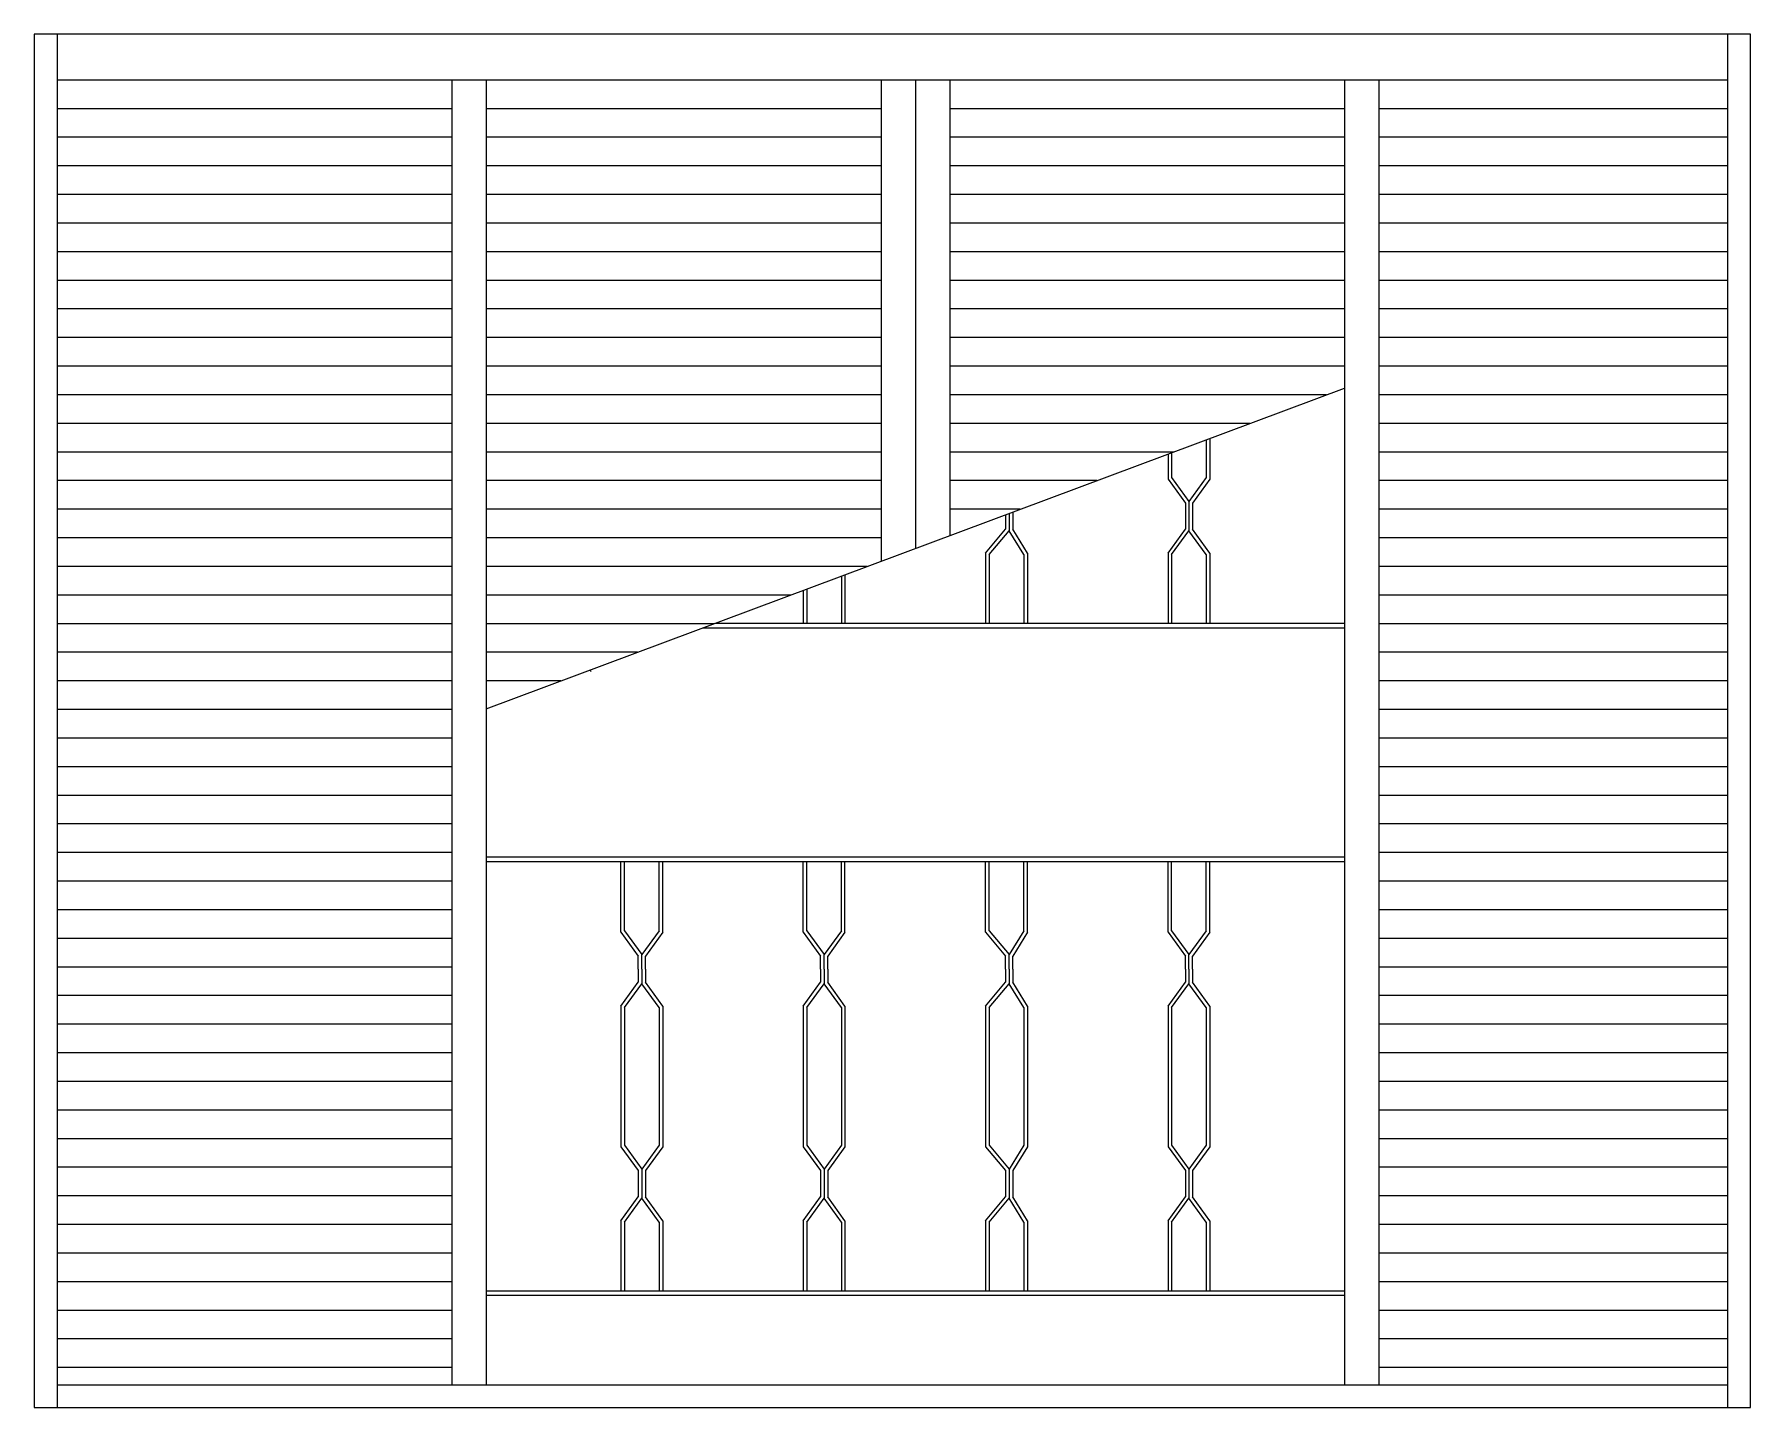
# Model space of a CAD drawing. Header units: millimetres. Extents: x 449.13 to 450.63, y 1308.47 to 1309.67.
import ezdxf

# ---------------------------------------------------------------- set-up
doc = ezdxf.new("R2010")
doc.units = ezdxf.units.MM
doc.header["$LTSCALE"] = 0.5
doc.layers.add('Gravia_Venezianas', color=1, linetype='Continuous')
doc.layers.add('Ltype_interrupção', color=7, linetype='INTERRUP')
doc.linetypes.add('INTERRUP', pattern='A,0.6,-0.04,[1,INTERRUP.shx,S=0.1,R=0,X=0,Y=0],-0.04', length=0.68)

msp = doc.modelspace()

# ---------------------------------------------------------------- linework, layer by layer
at = {"layer": 'Gravia_Venezianas', "color": 2}
for p, q in [((449.1289, 1309.6652), (449.1289, 1308.4652)), ((450.6289, 1309.6652), (449.1289, 1309.6652)), ((450.6289, 1308.4652), (450.6289, 1309.6652)), ((449.1289, 1308.4652), (450.6289, 1308.4652))]:
    msp.add_line(p, q, dxfattribs=at)
at = {"layer": 'Gravia_Venezianas'}
for p, q in [((449.1489, 1309.6652), (449.1489, 1308.4652)), ((450.6089, 1308.4652), (450.6089, 1309.6652)), ((450.6089, 1309.6252), (449.1489, 1309.6252)), ((450.6089, 1309.6252), (449.1489, 1309.6252)), ((449.4939, 1309.6252), (449.4939, 1308.4852)), ((449.5239, 1309.6252), (449.5239, 1308.4852)), ((449.8689, 1309.6252), (449.8689, 1309.2047)), ((449.8989, 1309.6252), (449.8989, 1309.2159)), ((449.9289, 1309.6252), (449.9289, 1309.2271)), ((450.2739, 1309.6252), (450.2739, 1308.4852)), ((450.3039, 1309.6252), (450.3039, 1308.4852)), ((449.4939, 1309.6002), (449.1489, 1309.6002)), ((449.8689, 1309.6002), (449.5239, 1309.6002)), ((450.2739, 1309.6002), (449.9289, 1309.6002)), ((450.6089, 1309.6002), (450.3039, 1309.6002)), ((449.4939, 1309.5752), (449.1489, 1309.5752)), ((449.8689, 1309.5752), (449.5239, 1309.5752)), ((450.2739, 1309.5752), (449.9289, 1309.5752)), ((450.6089, 1309.5752), (450.3039, 1309.5752)), ((449.4939, 1309.5502), (449.1489, 1309.5502)), ((449.8689, 1309.5502), (449.5239, 1309.5502)), ((450.2739, 1309.5502), (449.9289, 1309.5502)), ((450.6089, 1309.5502), (450.3039, 1309.5502)), ((449.4939, 1309.5252), (449.1489, 1309.5252)), ((449.8689, 1309.5252), (449.5239, 1309.5252)), ((450.2739, 1309.5252), (449.9289, 1309.5252)), ((450.6089, 1309.5252), (450.3039, 1309.5252)), ((449.4939, 1309.5002), (449.1489, 1309.5002)), ((449.8689, 1309.5002), (449.5239, 1309.5002)), ((450.2739, 1309.5002), (449.9289, 1309.5002)), ((450.6089, 1309.5002), (450.3039, 1309.5002)), ((449.4939, 1309.4752), (449.1489, 1309.4752)), ((449.8689, 1309.4752), (449.5239, 1309.4752)), ((450.2739, 1309.4752), (449.9289, 1309.4752)), ((450.6089, 1309.4752), (450.3039, 1309.4752)), ((449.4939, 1309.4502), (449.1489, 1309.4502)), ((449.8689, 1309.4502), (449.5239, 1309.4502)), ((450.2739, 1309.4502), (449.9289, 1309.4502)), ((450.6089, 1309.4502), (450.3039, 1309.4502)), ((449.4939, 1309.4252), (449.1489, 1309.4252)), ((449.8689, 1309.4252), (449.5239, 1309.4252)), ((450.2739, 1309.4252), (449.9289, 1309.4252)), ((450.6089, 1309.4252), (450.3039, 1309.4252)), ((449.4939, 1309.4002), (449.1489, 1309.4002)), ((449.8689, 1309.4002), (449.5239, 1309.4002)), ((450.2739, 1309.4002), (449.9289, 1309.4002)), ((450.6089, 1309.4002), (450.3039, 1309.4002)), ((449.4939, 1309.3752), (449.1489, 1309.3752)), ((449.8689, 1309.3752), (449.5239, 1309.3752)), ((450.2739, 1309.3752), (449.9289, 1309.3752)), ((450.6089, 1309.3752), (450.3039, 1309.3752)), ((449.4939, 1309.3502), (449.1489, 1309.3502)), ((449.8689, 1309.3502), (449.5239, 1309.3502)), ((450.2582, 1309.3502), (449.9289, 1309.3502)), ((450.6089, 1309.3502), (450.3039, 1309.3502)), ((449.4939, 1309.3252), (449.1489, 1309.3252)), ((449.8689, 1309.3252), (449.5239, 1309.3252)), ((450.1913, 1309.3252), (449.9289, 1309.3252)), ((450.6089, 1309.3252), (450.3039, 1309.3252)), ((450.1531, 1309.3109), (450.1531, 1309.2778)), ((450.1562, 1309.3121), (450.1562, 1309.2765)), ((449.4939, 1309.3002), (449.1489, 1309.3002)), ((449.8689, 1309.3002), (449.5239, 1309.3002)), ((450.1244, 1309.3002), (449.9289, 1309.3002)), ((450.1198, 1309.2984), (450.1198, 1309.2765)), ((450.1229, 1309.2996), (450.1229, 1309.2778)), ((450.6089, 1309.3002), (450.3039, 1309.3002)), ((449.4939, 1309.2752), (449.1489, 1309.2752)), ((449.8689, 1309.2752), (449.5239, 1309.2752)), ((450.0575, 1309.2752), (449.9289, 1309.2752)), ((450.1198, 1309.2765), (450.1349, 1309.2556)), ((450.1229, 1309.2778), (450.138, 1309.2569)), ((450.1531, 1309.2778), (450.138, 1309.2569)), ((450.1562, 1309.2765), (450.1411, 1309.2556)), ((450.6089, 1309.2752), (450.3039, 1309.2752)), ((449.4939, 1309.2502), (449.1489, 1309.2502)), ((449.8689, 1309.2502), (449.5239, 1309.2502)), ((449.9906, 1309.2502), (449.9289, 1309.2502)), ((449.9778, 1309.2454), (449.9778, 1309.2442)), ((449.9809, 1309.2466), (449.9809, 1309.2442)), ((449.9809, 1309.2466), (449.9809, 1309.2442)), ((449.984, 1309.2477), (449.984, 1309.2442)), ((450.1349, 1309.2556), (450.1349, 1309.2442)), ((450.138, 1309.2569), (450.138, 1309.2442)), ((450.138, 1309.2569), (450.138, 1309.2442)), ((450.1411, 1309.2556), (450.1411, 1309.2442)), ((450.6089, 1309.2502), (450.3039, 1309.2502)), ((449.9603, 1309.2119), (449.9778, 1309.2327)), ((449.9635, 1309.2106), (449.9809, 1309.2314)), ((449.9778, 1309.2442), (449.9778, 1309.2327)), ((449.9809, 1309.2442), (449.9809, 1309.2314)), ((449.9809, 1309.2442), (449.9809, 1309.2314)), ((449.9937, 1309.2106), (449.9809, 1309.2314)), ((449.984, 1309.2442), (449.984, 1309.2327)), ((449.9968, 1309.2119), (449.984, 1309.2327)), ((450.1198, 1309.2119), (450.1349, 1309.2327)), ((450.1229, 1309.2106), (450.138, 1309.2314)), ((450.1349, 1309.2442), (450.1349, 1309.2327)), ((450.138, 1309.2442), (450.138, 1309.2314)), ((450.138, 1309.2442), (450.138, 1309.2314)), ((450.1531, 1309.2106), (450.138, 1309.2314)), ((450.1411, 1309.2442), (450.1411, 1309.2327)), ((450.1562, 1309.2119), (450.1411, 1309.2327)), ((449.4939, 1309.2252), (449.1489, 1309.2252)), ((449.8689, 1309.2252), (449.5239, 1309.2252)), ((450.6089, 1309.2252), (450.3039, 1309.2252)), ((449.4939, 1309.2002), (449.1489, 1309.2002)), ((449.8567, 1309.2002), (449.5239, 1309.2002)), ((449.9603, 1309.2119), (449.9603, 1309.1504)), ((449.9635, 1309.2106), (449.9635, 1309.1504)), ((449.9937, 1309.2106), (449.9937, 1309.1504)), ((449.9968, 1309.2119), (449.9968, 1309.1504)), ((450.1198, 1309.2119), (450.1198, 1309.1504)), ((450.1229, 1309.2106), (450.1229, 1309.1504)), ((450.1531, 1309.2106), (450.1531, 1309.1504)), ((450.1562, 1309.2119), (450.1562, 1309.1504)), ((450.6089, 1309.2002), (450.3039, 1309.2002)), ((449.8343, 1309.1918), (449.8343, 1309.1504)), ((449.8374, 1309.193), (449.8374, 1309.1504)), ((449.4939, 1309.1752), (449.1489, 1309.1752)), ((449.7898, 1309.1752), (449.5239, 1309.1752)), ((449.801, 1309.1793), (449.801, 1309.1504)), ((449.8041, 1309.1805), (449.8041, 1309.1504)), ((450.6089, 1309.1752), (450.3039, 1309.1752)), ((449.4939, 1309.1502), (449.1489, 1309.1502)), ((449.7229, 1309.1502), (449.5239, 1309.1502)), ((450.2739, 1309.1464), (449.7129, 1309.1464)), ((450.2739, 1309.1504), (449.7236, 1309.1504)), ((450.6089, 1309.1502), (450.3039, 1309.1502)), ((449.4939, 1309.1252), (449.1489, 1309.1252)), ((449.656, 1309.1252), (449.5239, 1309.1252)), ((450.6089, 1309.1252), (450.3039, 1309.1252)), ((450.2739, 1309.1116), (450.2739, 1308.9866)), ((449.4939, 1309.1002), (449.1489, 1309.1002)), ((449.5891, 1309.1002), (449.5239, 1309.1002)), ((449.6156, 1309.1085), (449.6143, 1309.1096)), ((450.6089, 1309.1002), (450.3039, 1309.1002)), ((449.4939, 1309.0752), (449.1489, 1309.0752)), ((450.6089, 1309.0752), (450.3039, 1309.0752)), ((449.4939, 1309.0502), (449.1489, 1309.0502)), ((450.6089, 1309.0502), (450.3039, 1309.0502)), ((449.4939, 1309.0252), (449.1489, 1309.0252)), ((450.6089, 1309.0252), (450.3039, 1309.0252)), ((449.4939, 1309.0002), (449.1489, 1309.0002)), ((450.6089, 1309.0002), (450.3039, 1309.0002)), ((449.4939, 1308.9752), (449.1489, 1308.9752)), ((450.6089, 1308.9752), (450.3039, 1308.9752)), ((449.4939, 1308.9502), (449.1489, 1308.9502)), ((450.2739, 1308.9461), (449.5239, 1308.9461)), ((450.6089, 1308.9502), (450.3039, 1308.9502)), ((450.2739, 1308.9421), (449.5239, 1308.9421)), ((449.6416, 1308.8806), (449.6416, 1308.9421)), ((449.6781, 1308.9421), (449.6416, 1308.9421)), ((449.6448, 1308.8819), (449.6448, 1308.9421)), ((449.675, 1308.8819), (449.675, 1308.9421)), ((449.6781, 1308.8806), (449.6781, 1308.9421)), ((449.8374, 1308.9421), (449.801, 1308.9421)), ((449.801, 1308.8806), (449.801, 1308.9421)), ((449.8041, 1308.8819), (449.8041, 1308.9421)), ((449.8343, 1308.8819), (449.8343, 1308.9421)), ((449.8374, 1308.8806), (449.8374, 1308.9421)), ((449.9968, 1308.9421), (449.9603, 1308.9421)), ((449.9603, 1308.8806), (449.9603, 1308.9421)), ((449.9635, 1308.8819), (449.9635, 1308.9421)), ((449.9937, 1308.8819), (449.9937, 1308.9421)), ((449.9968, 1308.8806), (449.9968, 1308.9421)), ((450.1562, 1308.9421), (450.1198, 1308.9421)), ((450.1198, 1308.8806), (450.1198, 1308.9421)), ((450.1229, 1308.8819), (450.1229, 1308.9421)), ((450.1531, 1308.8819), (450.1531, 1308.9421)), ((450.1562, 1308.8806), (450.1562, 1308.9421)), ((449.4939, 1308.9252), (449.1489, 1308.9252)), ((449.4939, 1308.9252), (449.1489, 1308.9252)), ((450.6089, 1308.9252), (450.3039, 1308.9252)), ((449.4939, 1308.9002), (449.1489, 1308.9002)), ((450.6089, 1308.9002), (450.3039, 1308.9002)), ((449.4939, 1308.8752), (449.1489, 1308.8752)), ((449.6416, 1308.8806), (449.6567, 1308.8598)), ((449.6448, 1308.8819), (449.6599, 1308.8611)), ((449.675, 1308.8819), (449.6599, 1308.8611)), ((449.6781, 1308.8806), (449.663, 1308.8598)), ((449.801, 1308.8806), (449.8161, 1308.8598)), ((449.8041, 1308.8819), (449.8192, 1308.8611)), ((449.8343, 1308.8819), (449.8192, 1308.8611)), ((449.8374, 1308.8806), (449.8223, 1308.8598)), ((449.9603, 1308.8806), (449.9778, 1308.8598)), ((449.9635, 1308.8819), (449.9809, 1308.8611)), ((449.9937, 1308.8819), (449.9809, 1308.8611)), ((449.9968, 1308.8806), (449.984, 1308.8598)), ((450.1198, 1308.8806), (450.1349, 1308.8598)), ((450.1229, 1308.8819), (450.138, 1308.8611)), ((450.1531, 1308.8819), (450.138, 1308.8611)), ((450.1562, 1308.8806), (450.1411, 1308.8598)), ((450.6089, 1308.8752), (450.3039, 1308.8752)), ((449.6567, 1308.8483), (449.6567, 1308.8598)), ((449.6599, 1308.8483), (449.6599, 1308.8611)), ((449.6599, 1308.8483), (449.6599, 1308.8611)), ((449.663, 1308.8483), (449.663, 1308.8598)), ((449.8161, 1308.8483), (449.8161, 1308.8598)), ((449.8192, 1308.8483), (449.8192, 1308.8611)), ((449.8192, 1308.8483), (449.8192, 1308.8611)), ((449.8223, 1308.8483), (449.8223, 1308.8598)), ((449.9778, 1308.8483), (449.9778, 1308.8598)), ((449.9809, 1308.8483), (449.9809, 1308.8611)), ((449.9809, 1308.8483), (449.9809, 1308.8611)), ((449.984, 1308.8483), (449.984, 1308.8598)), ((450.1349, 1308.8483), (450.1349, 1308.8598)), ((450.138, 1308.8483), (450.138, 1308.8611)), ((450.138, 1308.8483), (450.138, 1308.8611)), ((450.1411, 1308.8483), (450.1411, 1308.8598)), ((449.4939, 1308.8502), (449.1489, 1308.8502)), ((449.6567, 1308.8483), (449.6567, 1308.8369)), ((449.6599, 1308.8483), (449.6599, 1308.8356)), ((449.6599, 1308.8483), (449.6599, 1308.8356)), ((449.663, 1308.8483), (449.663, 1308.8369)), ((449.8161, 1308.8483), (449.8161, 1308.8369)), ((449.8192, 1308.8483), (449.8192, 1308.8356)), ((449.8192, 1308.8483), (449.8192, 1308.8356)), ((449.8223, 1308.8483), (449.8223, 1308.8369)), ((449.9778, 1308.8483), (449.9778, 1308.8369)), ((449.9809, 1308.8483), (449.9809, 1308.8356)), ((449.9809, 1308.8483), (449.9809, 1308.8356)), ((449.984, 1308.8483), (449.984, 1308.8369)), ((450.1349, 1308.8483), (450.1349, 1308.8369)), ((450.138, 1308.8483), (450.138, 1308.8356)), ((450.138, 1308.8483), (450.138, 1308.8356)), ((450.1411, 1308.8483), (450.1411, 1308.8369)), ((450.6089, 1308.8502), (450.3039, 1308.8502)), ((449.4939, 1308.8252), (449.1489, 1308.8252)), ((449.6416, 1308.816), (449.6567, 1308.8369)), ((449.6448, 1308.8148), (449.6599, 1308.8356)), ((449.675, 1308.8148), (449.6599, 1308.8356)), ((449.6781, 1308.816), (449.663, 1308.8369)), ((449.801, 1308.816), (449.8161, 1308.8369)), ((449.8041, 1308.8148), (449.8192, 1308.8356)), ((449.8343, 1308.8148), (449.8192, 1308.8356)), ((449.8374, 1308.816), (449.8223, 1308.8369)), ((449.9603, 1308.816), (449.9778, 1308.8369)), ((449.9635, 1308.8148), (449.9809, 1308.8356)), ((449.9937, 1308.8148), (449.9809, 1308.8356)), ((449.9968, 1308.816), (449.984, 1308.8369)), ((450.1198, 1308.816), (450.1349, 1308.8369)), ((450.1229, 1308.8148), (450.138, 1308.8356)), ((450.1531, 1308.8148), (450.138, 1308.8356)), ((450.1562, 1308.816), (450.1411, 1308.8369)), ((450.6089, 1308.8252), (450.3039, 1308.8252)), ((449.6416, 1308.816), (449.6416, 1308.6931)), ((449.6448, 1308.8148), (449.6448, 1308.6944)), ((449.675, 1308.8148), (449.675, 1308.6944)), ((449.6781, 1308.816), (449.6781, 1308.6931)), ((449.801, 1308.816), (449.801, 1308.6931)), ((449.8041, 1308.8148), (449.8041, 1308.6944)), ((449.8343, 1308.8148), (449.8343, 1308.6944)), ((449.8374, 1308.816), (449.8374, 1308.6931)), ((449.9603, 1308.816), (449.9603, 1308.6931)), ((449.9635, 1308.8148), (449.9635, 1308.6944)), ((449.9937, 1308.8148), (449.9937, 1308.6944)), ((449.9968, 1308.816), (449.9968, 1308.6931)), ((450.1198, 1308.816), (450.1198, 1308.6931)), ((450.1229, 1308.8148), (450.1229, 1308.6944)), ((450.1531, 1308.8148), (450.1531, 1308.6944)), ((450.1562, 1308.816), (450.1562, 1308.6931)), ((449.4939, 1308.8002), (449.1489, 1308.8002)), ((450.6089, 1308.8002), (450.3039, 1308.8002)), ((449.4939, 1308.7752), (449.1489, 1308.7752)), ((449.4939, 1308.7752), (449.1489, 1308.7752)), ((450.6089, 1308.7752), (450.3039, 1308.7752)), ((449.4939, 1308.7502), (449.1489, 1308.7502)), ((450.6089, 1308.7502), (450.3039, 1308.7502)), ((449.4939, 1308.7252), (449.1489, 1308.7252)), ((450.6089, 1308.7252), (450.3039, 1308.7252)), ((449.4939, 1308.7002), (449.1489, 1308.7002)), ((449.6416, 1308.6931), (449.6567, 1308.6723)), ((449.6448, 1308.6944), (449.6599, 1308.6736)), ((449.675, 1308.6944), (449.6599, 1308.6736)), ((449.6781, 1308.6931), (449.663, 1308.6723)), ((449.801, 1308.6931), (449.8161, 1308.6723)), ((449.8041, 1308.6944), (449.8192, 1308.6736)), ((449.8343, 1308.6944), (449.8192, 1308.6736)), ((449.8374, 1308.6931), (449.8223, 1308.6723)), ((449.9603, 1308.6931), (449.9778, 1308.6723)), ((449.9635, 1308.6944), (449.9809, 1308.6736)), ((449.9937, 1308.6944), (449.9809, 1308.6736)), ((449.9968, 1308.6931), (449.984, 1308.6723)), ((450.1198, 1308.6931), (450.1349, 1308.6723)), ((450.1229, 1308.6944), (450.138, 1308.6736)), ((450.1531, 1308.6944), (450.138, 1308.6736)), ((450.1562, 1308.6931), (450.1411, 1308.6723)), ((450.6089, 1308.7002), (450.3039, 1308.7002)), ((449.4939, 1308.6752), (449.1489, 1308.6752)), ((450.6089, 1308.6752), (450.3039, 1308.6752)), ((449.6567, 1308.6723), (449.6567, 1308.6608)), ((449.6567, 1308.6608), (449.6567, 1308.6494)), ((449.6599, 1308.6736), (449.6599, 1308.6608)), ((449.6599, 1308.6736), (449.6599, 1308.6608)), ((449.6599, 1308.6608), (449.6599, 1308.6481)), ((449.6599, 1308.6608), (449.6599, 1308.6481)), ((449.663, 1308.6723), (449.663, 1308.6608)), ((449.663, 1308.6608), (449.663, 1308.6494)), ((449.8161, 1308.6723), (449.8161, 1308.6608)), ((449.8161, 1308.6608), (449.8161, 1308.6494)), ((449.8192, 1308.6736), (449.8192, 1308.6608)), ((449.8192, 1308.6736), (449.8192, 1308.6608)), ((449.8192, 1308.6608), (449.8192, 1308.6481)), ((449.8192, 1308.6608), (449.8192, 1308.6481)), ((449.8223, 1308.6723), (449.8223, 1308.6608)), ((449.8223, 1308.6608), (449.8223, 1308.6494)), ((449.9778, 1308.6723), (449.9778, 1308.6608)), ((449.9778, 1308.6608), (449.9778, 1308.6494)), ((449.9809, 1308.6736), (449.9809, 1308.6608)), ((449.9809, 1308.6736), (449.9809, 1308.6608)), ((449.9809, 1308.6608), (449.9809, 1308.6481)), ((449.9809, 1308.6608), (449.9809, 1308.6481)), ((449.984, 1308.6723), (449.984, 1308.6608)), ((449.984, 1308.6608), (449.984, 1308.6494)), ((450.1349, 1308.6723), (450.1349, 1308.6608)), ((450.1349, 1308.6608), (450.1349, 1308.6494)), ((450.138, 1308.6736), (450.138, 1308.6608)), ((450.138, 1308.6736), (450.138, 1308.6608)), ((450.138, 1308.6608), (450.138, 1308.6481)), ((450.138, 1308.6608), (450.138, 1308.6481)), ((450.1411, 1308.6723), (450.1411, 1308.6608)), ((450.1411, 1308.6608), (450.1411, 1308.6494)), ((449.4939, 1308.6502), (449.1489, 1308.6502)), ((449.6416, 1308.6285), (449.6567, 1308.6494)), ((449.6448, 1308.6273), (449.6599, 1308.6481)), ((449.675, 1308.6273), (449.6599, 1308.6481)), ((449.6781, 1308.6285), (449.663, 1308.6494)), ((449.801, 1308.6285), (449.8161, 1308.6494)), ((449.8041, 1308.6273), (449.8192, 1308.6481)), ((449.8343, 1308.6273), (449.8192, 1308.6481)), ((449.8374, 1308.6285), (449.8223, 1308.6494)), ((449.9603, 1308.6285), (449.9778, 1308.6494)), ((449.9635, 1308.6273), (449.9809, 1308.6481)), ((449.9937, 1308.6273), (449.9809, 1308.6481)), ((449.9968, 1308.6285), (449.984, 1308.6494)), ((450.1198, 1308.6285), (450.1349, 1308.6494)), ((450.1229, 1308.6273), (450.138, 1308.6481)), ((450.1531, 1308.6273), (450.138, 1308.6481)), ((450.1562, 1308.6285), (450.1411, 1308.6494)), ((450.6089, 1308.6502), (450.3039, 1308.6502)), ((449.4939, 1308.6252), (449.1489, 1308.6252)), ((449.6416, 1308.6285), (449.6416, 1308.5671)), ((449.6448, 1308.6273), (449.6448, 1308.5671)), ((449.675, 1308.6273), (449.675, 1308.5671)), ((449.6781, 1308.6285), (449.6781, 1308.5671)), ((449.801, 1308.6285), (449.801, 1308.5671)), ((449.8041, 1308.6273), (449.8041, 1308.5671)), ((449.8343, 1308.6273), (449.8343, 1308.5671)), ((449.8374, 1308.6285), (449.8374, 1308.5671)), ((449.9603, 1308.6285), (449.9603, 1308.5671)), ((449.9635, 1308.6273), (449.9635, 1308.5671)), ((449.9937, 1308.6273), (449.9937, 1308.5671)), ((449.9968, 1308.6285), (449.9968, 1308.5671)), ((450.1198, 1308.6285), (450.1198, 1308.5671)), ((450.1229, 1308.6273), (450.1229, 1308.5671)), ((450.1531, 1308.6273), (450.1531, 1308.5671)), ((450.1562, 1308.6285), (450.1562, 1308.5671)), ((450.6089, 1308.6252), (450.3039, 1308.6252)), ((449.4939, 1308.6002), (449.1489, 1308.6002)), ((450.6089, 1308.6002), (450.3039, 1308.6002)), ((449.4939, 1308.5752), (449.1489, 1308.5752)), ((449.4939, 1308.5752), (449.1489, 1308.5752)), ((450.6089, 1308.5752), (450.3039, 1308.5752)), ((450.2739, 1308.5671), (449.5239, 1308.5671)), ((450.2739, 1308.5631), (449.5239, 1308.5631)), ((449.4939, 1308.5502), (449.1489, 1308.5502)), ((450.6089, 1308.5502), (450.3039, 1308.5502)), ((449.4939, 1308.5252), (449.1489, 1308.5252)), ((450.6089, 1308.5252), (450.3039, 1308.5252)), ((449.4939, 1308.5002), (449.1489, 1308.5002)), ((450.6089, 1308.5002), (450.3039, 1308.5002)), ((449.1489, 1308.4852), (450.6089, 1308.4852))]:
    msp.add_line(p, q, dxfattribs=at)
at = {"layer": 'Ltype_interrupção', "color": 1}
msp.add_line((449.5239, 1309.0758), (450.2739, 1309.356), dxfattribs=at)

doc.saveas('drawing.dxf')
